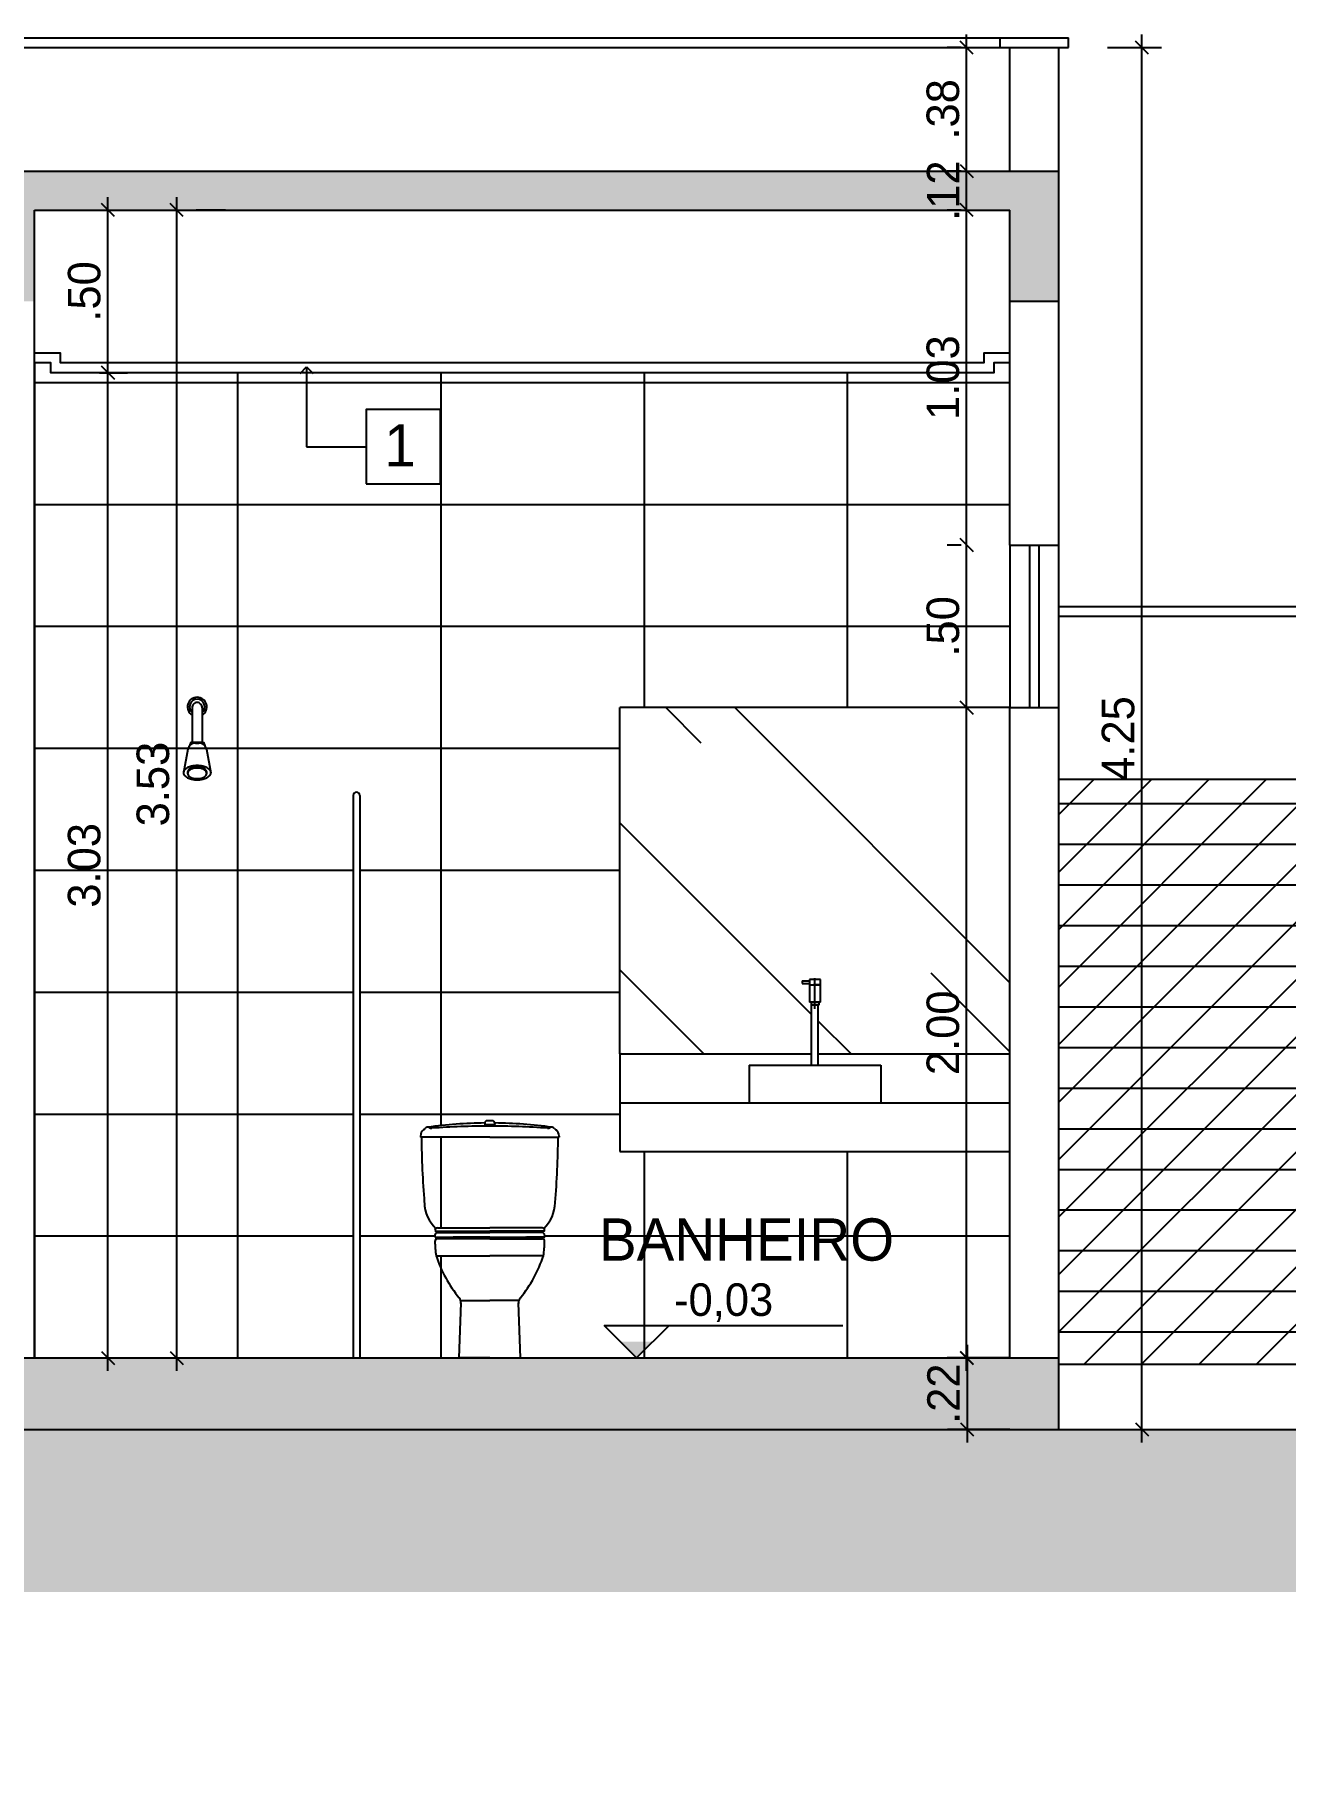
# Model space of a CAD drawing. Header units: feet. Extents: x 1734 to 1931, y 883 to 1088.
# Drawn here: x 1853.73 to 1857.58, y 990.29 to 995.61 of the extents above; entities that cross this region are included whole.
import ezdxf

# ---------------------------------------------------------------- set-up
doc = ezdxf.new("R2010")
doc.units = ezdxf.units.FT
doc.header["$LTSCALE"] = 0.3
doc.header["$MEASUREMENT"] = 0
doc.header["$PDMODE"] = 32
doc.header["$PDSIZE"] = 0.1
doc.layers.get('0').update_dxf_attribs({"linetype": 'CONTINUOUS'})
doc.layers.get('Defpoints').update_dxf_attribs({"linetype": 'CONTINUOUS'})
for name, color, linetype in [('01', 1, 'CONTINUOUS'), ('1', 1, 'CONTINUOUS'), ('2', 44, 'CONTINUOUS'), ('3', 3, 'CONTINUOUS'), ('5', 5, 'CONTINUOUS'), ('Cotas', 1, 'CONTINUOUS'), ('fino', 8, 'CONTINUOUS'), ('Texto', 44, 'CONTINUOUS')]:
    doc.layers.add(name, color=color, linetype=linetype)
doc.styles.add('ROMANS', font='romans')
doc.styles.add('style1', font='GOTHIC.TTF')
doc.dimstyles.new('ESC-50', dxfattribs={"dimtxt": 0.1, "dimasz": 0.04, "dimexe": 0.06, "dimexo": 0.15, "dimgap": 0.02, "dimtad": 1, "dimzin": 4, "dimdsep": 46, "dimtxsty": 'style1', "dimblk": 'OBLIQUE', "dimcen": 0.01, "dimdle": 0.04, "dimclrd": 14, "dimclre": 14, "dimclrt": 2, "dimazin": 0, "dimtfac": 1, "dimtix": 1, "dimtmove": 2, "dimatfit": 0, "dimldrblk": 'OPEN90', "dimfxl": 1, "dimtolj": 1, "dimtzin": 4, "dimlwd": -1, "dimlwe": -1, "dimarcsym": 0})

# ---------------------------------------------------------------- blocks, each defined once
blk = doc.blocks.new('_Oblique')
at = {"color": 0, "linetype": 'ByBlock', "lineweight": -2}
blk.add_line((-0.5, -0.5), (0.5, 0.5), dxfattribs=at)
blk = doc.blocks.new('*D517')
at = {"layer": 'Cotas', "color": 14, "linetype": 'Continuous', "transparency": 16777216}
for p, q in [((1853.9588, 991.5032), (1853.9588, 994.6132)), ((1853.9333, 994.5732), (1854.0188, 994.5732)), ((1853.8833, 991.5432), (1854.0188, 991.5432))]:
    blk.add_line(p, q, dxfattribs=at)
at = {"layer": 'Defpoints', "color": 0, "linetype": 'Continuous', "transparency": 16777216}
for p in [(1853.7833, 994.5732), (1853.9588, 994.5732), (1853.7333, 991.5432)]:
    blk.add_point(p, dxfattribs=at)
at = {"layer": 'Cotas', "color": 14, "linetype": 'Continuous', "transparency": 16777216, "xscale": 0.04, "yscale": 0.04, "zscale": 0.04}
for p, rotation in [((1853.9588, 994.5732), 90), ((1853.9588, 991.5432), 270)]:
    blk.add_blockref('_Oblique', p, dxfattribs=dict(at, rotation=rotation))
at = {"layer": 'Cotas', "color": 2, "linetype": 'Continuous', "transparency": 16777216, "insert": (1853.8863, 993.0582), "char_height": 0.1, "attachment_point": 5, "rotation": 90, "style": 'style1'}
blk.add_mtext('\\A1;3.03', dxfattribs=at)
blk = doc.blocks.new('_Open90')
at = {"color": 0, "linetype": 'ByBlock', "lineweight": -2}
for p, q in [((0, 0), (-1, 0)), ((-0.5, 0.5), (0, 0)), ((0, 0), (-0.5, -0.5))]:
    blk.add_line(p, q, dxfattribs=at)
blk = doc.blocks.new('*D518')
at = {"layer": 'Cotas', "color": 14, "linetype": 'Continuous', "transparency": 16777216}
for p, q in [((1853.9588, 994.5332), (1853.9588, 995.1132)), ((1853.8917, 995.0732), (1853.8988, 995.0732)), ((1853.9333, 994.5732), (1854.0188, 994.5732))]:
    blk.add_line(p, q, dxfattribs=at)
at = {"layer": 'Defpoints', "color": 0, "linetype": 'Continuous', "transparency": 16777216}
for p in [(1853.9588, 995.0732), (1854.0417, 995.0732), (1853.7833, 994.5732)]:
    blk.add_point(p, dxfattribs=at)
at = {"layer": 'Cotas', "color": 14, "linetype": 'Continuous', "transparency": 16777216, "xscale": 0.04, "yscale": 0.04, "zscale": 0.04}
for p, rotation in [((1853.9588, 995.0732), 90), ((1853.9588, 994.5732), 270)]:
    blk.add_blockref('_Oblique', p, dxfattribs=dict(at, rotation=rotation))
at = {"layer": 'Cotas', "color": 2, "linetype": 'Continuous', "transparency": 16777216, "insert": (1853.8863, 994.8232), "char_height": 0.1, "attachment_point": 5, "rotation": 90, "style": 'style1'}
blk.add_mtext('\\A1;.50', dxfattribs=at)
blk = doc.blocks.new('*D519')
at = {"layer": 'Cotas', "color": 14, "linetype": 'Continuous', "transparency": 16777216}
for p, q in [((1854.1703, 991.5032), (1854.1703, 995.1132)), ((1854.3203, 995.0732), (1854.2303, 995.0732)), ((1854.1917, 991.5432), (1854.2303, 991.5432))]:
    blk.add_line(p, q, dxfattribs=at)
at = {"layer": 'Defpoints', "color": 0, "linetype": 'Continuous', "transparency": 16777216}
for p in [(1854.1703, 995.0732), (1854.1703, 995.0732), (1854.0417, 991.5432)]:
    blk.add_point(p, dxfattribs=at)
at = {"layer": 'Cotas', "color": 14, "linetype": 'Continuous', "transparency": 16777216, "xscale": 0.04, "yscale": 0.04, "zscale": 0.04}
for p, rotation in [((1854.1703, 995.0732), 90), ((1854.1703, 991.5432), 270)]:
    blk.add_blockref('_Oblique', p, dxfattribs=dict(at, rotation=rotation))
at = {"layer": 'Cotas', "color": 2, "linetype": 'Continuous', "transparency": 16777216, "insert": (1854.0977, 993.3082), "char_height": 0.1, "attachment_point": 5, "rotation": 90, "style": 'style1'}
blk.add_mtext('\\A1;3.53', dxfattribs=at)
blk = doc.blocks.new('*D520')
at = {"layer": 'Cotas', "color": 14, "linetype": 'Continuous', "transparency": 16777216}
for p, q in [((1856.5999, 991.5032), (1856.5999, 993.5832)), ((1856.5833, 993.5432), (1856.5399, 993.5432)), ((1856.5833, 991.5432), (1856.5399, 991.5432))]:
    blk.add_line(p, q, dxfattribs=at)
at = {"layer": 'Defpoints', "color": 0, "linetype": 'Continuous', "transparency": 16777216}
for p in [(1856.5999, 993.5432), (1856.7333, 993.5432), (1856.7333, 991.5432)]:
    blk.add_point(p, dxfattribs=at)
at = {"layer": 'Cotas', "color": 14, "linetype": 'Continuous', "transparency": 16777216, "xscale": 0.04, "yscale": 0.04, "zscale": 0.04}
for p, rotation in [((1856.5999, 993.5432), 90), ((1856.5999, 991.5432), 270)]:
    blk.add_blockref('_Oblique', p, dxfattribs=dict(at, rotation=rotation))
at = {"layer": 'Cotas', "color": 2, "linetype": 'Continuous', "transparency": 16777216, "insert": (1856.5274, 992.5432), "char_height": 0.1, "attachment_point": 5, "rotation": 90, "style": 'style1'}
blk.add_mtext('\\A1;2.00', dxfattribs=at)
blk = doc.blocks.new('*D521')
at = {"layer": 'Cotas', "color": 14, "linetype": 'Continuous', "transparency": 16777216}
for p, q in [((1856.5833, 994.0432), (1856.5399, 994.0432)), ((1856.5999, 993.5032), (1856.5999, 994.0832)), ((1856.5833, 993.5432), (1856.5399, 993.5432))]:
    blk.add_line(p, q, dxfattribs=at)
at = {"layer": 'Defpoints', "color": 0, "linetype": 'Continuous', "transparency": 16777216}
for p in [(1856.5999, 994.0432), (1856.7333, 994.0432), (1856.7333, 993.5432)]:
    blk.add_point(p, dxfattribs=at)
at = {"layer": 'Cotas', "color": 14, "linetype": 'Continuous', "transparency": 16777216, "xscale": 0.04, "yscale": 0.04, "zscale": 0.04}
for p, rotation in [((1856.5999, 994.0432), 90), ((1856.5999, 993.5432), 270)]:
    blk.add_blockref('_Oblique', p, dxfattribs=dict(at, rotation=rotation))
at = {"layer": 'Cotas', "color": 2, "linetype": 'Continuous', "transparency": 16777216, "insert": (1856.5274, 993.7932), "char_height": 0.1, "attachment_point": 5, "rotation": 90, "style": 'style1'}
blk.add_mtext('\\A1;.50', dxfattribs=at)
blk = doc.blocks.new('*D522')
at = {"layer": 'Cotas', "color": 14, "linetype": 'Continuous', "transparency": 16777216}
for p, q in [((1856.5999, 994.0032), (1856.5999, 995.1132)), ((1856.5833, 995.0732), (1856.5399, 995.0732)), ((1856.5833, 994.0432), (1856.5399, 994.0432))]:
    blk.add_line(p, q, dxfattribs=at)
at = {"layer": 'Defpoints', "color": 0, "linetype": 'Continuous', "transparency": 16777216}
for p in [(1856.5999, 995.0732), (1856.7333, 995.0732), (1856.7333, 994.0432)]:
    blk.add_point(p, dxfattribs=at)
at = {"layer": 'Cotas', "color": 14, "linetype": 'Continuous', "transparency": 16777216, "xscale": 0.04, "yscale": 0.04, "zscale": 0.04}
for p, rotation in [((1856.5999, 995.0732), 90), ((1856.5999, 994.0432), 270)]:
    blk.add_blockref('_Oblique', p, dxfattribs=dict(at, rotation=rotation))
at = {"layer": 'Cotas', "color": 2, "linetype": 'Continuous', "transparency": 16777216, "insert": (1856.5274, 994.5582), "char_height": 0.1, "attachment_point": 5, "rotation": 90, "style": 'style1'}
blk.add_mtext('\\A1;1.03', dxfattribs=at)
blk = doc.blocks.new('*D523')
at = {"layer": 'Cotas', "color": 14, "linetype": 'Continuous', "transparency": 16777216}
for p, q in [((1856.5833, 995.1932), (1856.5399, 995.1932)), ((1856.5999, 995.0732), (1856.5999, 995.1932)), ((1856.5833, 995.0732), (1856.5399, 995.0732))]:
    blk.add_line(p, q, dxfattribs=at)
at = {"layer": 'Defpoints', "color": 0, "linetype": 'Continuous', "transparency": 16777216}
for p in [(1856.5999, 995.1932), (1856.7333, 995.1932), (1856.7333, 995.0732)]:
    blk.add_point(p, dxfattribs=at)
at = {"layer": 'Cotas', "color": 2, "linetype": 'Continuous', "transparency": 16777216, "insert": (1856.5277, 995.1332), "char_height": 0.1, "attachment_point": 5, "rotation": 90, "style": 'style1'}
blk.add_mtext('\\A1;.12', dxfattribs=at)
blk = doc.blocks.new('*D524')
at = {"layer": 'Cotas', "color": 14, "linetype": 'Continuous', "transparency": 16777216}
for p, q in [((1856.5999, 995.1532), (1856.5999, 995.6132)), ((1856.5833, 995.5732), (1856.5399, 995.5732)), ((1856.5833, 995.1932), (1856.5399, 995.1932))]:
    blk.add_line(p, q, dxfattribs=at)
at = {"layer": 'Defpoints', "color": 0, "linetype": 'Continuous', "transparency": 16777216}
for p in [(1856.5999, 995.5732), (1856.7333, 995.5732), (1856.7333, 995.1932)]:
    blk.add_point(p, dxfattribs=at)
at = {"layer": 'Cotas', "color": 14, "linetype": 'Continuous', "transparency": 16777216, "xscale": 0.04, "yscale": 0.04, "zscale": 0.04}
for p, rotation in [((1856.5999, 995.5732), 90), ((1856.5999, 995.1932), 270)]:
    blk.add_blockref('_Oblique', p, dxfattribs=dict(at, rotation=rotation))
at = {"layer": 'Cotas', "color": 2, "linetype": 'Continuous', "transparency": 16777216, "insert": (1856.5274, 995.3832), "char_height": 0.1, "attachment_point": 5, "rotation": 90, "style": 'style1'}
blk.add_mtext('\\A1;.38', dxfattribs=at)
blk = doc.blocks.new('*D525')
at = {"layer": 'Cotas', "color": 14, "linetype": 'Continuous', "transparency": 16777216}
for p, q in [((1856.7333, 991.5432), (1856.5411, 991.5432)), ((1856.6011, 991.5832), (1856.6011, 991.2832)), ((1856.7333, 991.3232), (1856.5411, 991.3232))]:
    blk.add_line(p, q, dxfattribs=at)
at = {"layer": 'Defpoints', "color": 0, "linetype": 'Continuous', "transparency": 16777216}
for p in [(1856.8833, 991.5432), (1856.6011, 991.3232), (1856.8833, 991.3232)]:
    blk.add_point(p, dxfattribs=at)
at = {"layer": 'Cotas', "color": 14, "linetype": 'Continuous', "transparency": 16777216, "xscale": 0.04, "yscale": 0.04, "zscale": 0.04}
for p, rotation in [((1856.6011, 991.5432), 90), ((1856.6011, 991.3232), 270)]:
    blk.add_blockref('_Oblique', p, dxfattribs=dict(at, rotation=rotation))
at = {"layer": 'Cotas', "color": 2, "linetype": 'Continuous', "transparency": 16777216, "insert": (1856.5289, 991.4332), "char_height": 0.1, "attachment_point": 5, "rotation": 90, "style": 'style1'}
blk.add_mtext('\\A1;.22', dxfattribs=at)
blk = doc.blocks.new('Niv_cr')
for p, q in [((0, 0), (-0.1, 0.1)), ((-0.1, 0.1), (0.6348, 0.1)), ((0, 0), (0.1, 0.1))]:
    blk.add_line(p, q)
blk.add_solid([(-0.05, 0.05), (0.05, 0.05), (0, 0)])
at = {"color": 2, "style": 'ROMANS'}
blk.add_attdef('NIVEL', (0.1153, 0.1293), '', height=0.1, dxfattribs=at)
blk = doc.blocks.new('*D535')
at = {"layer": 'Cotas', "color": 14, "linetype": 'Continuous', "transparency": 16777216}
for p, q in [((1857.139, 991.2832), (1857.139, 995.6132)), ((1857.0333, 995.5732), (1857.199, 995.5732)), ((1857.0333, 991.3232), (1857.199, 991.3232))]:
    blk.add_line(p, q, dxfattribs=at)
at = {"layer": 'Defpoints', "color": 0, "linetype": 'Continuous', "transparency": 16777216}
for p in [(1856.8833, 995.5732), (1857.139, 995.5732), (1856.8833, 991.3232)]:
    blk.add_point(p, dxfattribs=at)
at = {"layer": 'Cotas', "color": 14, "linetype": 'Continuous', "transparency": 16777216, "xscale": 0.04, "yscale": 0.04, "zscale": 0.04}
for p, rotation in [((1857.139, 995.5732), 90), ((1857.139, 991.3232), 270)]:
    blk.add_blockref('_Oblique', p, dxfattribs=dict(at, rotation=rotation))
at = {"layer": 'Cotas', "color": 2, "linetype": 'Continuous', "transparency": 16777216, "insert": (1857.0664, 993.4482), "char_height": 0.1, "attachment_point": 5, "rotation": 90, "style": 'style1'}
blk.add_mtext('\\A1;4.25', dxfattribs=at)

msp = doc.modelspace()

# ---------------------------------------------------------------- hatches: boundary and pattern name
at = {"layer": '1'}
h = msp.add_hatch(dxfattribs=at)
h.set_pattern_fill('EARTH,_I', color=256, angle=315, style=2)
h.set_pattern_definition([(315, (1811.6333, 990.29315), (0.3535534, -8e-17), [0.25, -0.25]), (315, (1811.6996, 990.35944), (0.3535534, -8e-17), [0.25, -0.25]), (315, (1811.7659, 990.42573), (0.3535534, -8e-17), [0.25, -0.25]), (45, (1811.81008, 990.42573), (1e-16, 0.3535534), [0.25, -0.25]), (45, (1811.87638, 990.35944), (1e-16, 0.3535534), [0.25, -0.25]), (45, (1811.94267, 990.29315), (1e-16, 0.3535534), [0.25, -0.25])])
h.paths.add_polyline_path([(1863.4333, 991.3232), (1845.5833, 991.3232), (1845.5833, 990.7932), (1837.3833, 990.7932), (1811.6333, 990.8074), (1811.6333, 990.2932), (1846.0833, 990.2932), (1846.0833, 990.8232), (1863.4333, 990.8232)])
at = {"layer": '5', "linetype": 'Continuous'}
h = msp.add_hatch(dxfattribs=at)
h.set_pattern_fill('AR-CONC,_I', color=256, scale=0.05, angle=315, style=2)
h.set_pattern_definition([(5, (1840.2833, 994.57315), (0.2314035, -0.275776), [0.0375, -0.4125]), (310, (1840.2833, 994.57315), (0.216884, 0.314996), [0.03, -0.33]), (55.4514, (1840.3026, 994.55017), (0.448288, 0.03922), [0.03187, -0.350571]), (1.1842, (1840.354, 994.64386), (0.318807, -0.435847), [0.05625, -0.61875]), (51.6356, (1840.3806, 994.60754), (0.674856, 0.01395), [0.047805, -0.525857]), (306.1842, (1840.354, 994.64386), (0.674856, 0.01395), [0.045, -0.495]), (336, (1840.3717, 994.59083), (0.068691, -0.353386), [0.0375, -0.4125]), (281, (1840.3717, 994.59083), (0.342404, 0.170354), [0.03, -0.33]), (26.4514, (1840.37742, 994.56138), (0.411095, -0.183032), [0.03187, -0.350571]), (352.5, (1840.28331, 994.57315), (0.1219949, 0.1133966), [0, -0.326, 0, -0.335, 0, -0.33125]), (322.5, (1840.2833, 994.57315), (0.2324547, 0.0464365), [0, -0.191, 0, -0.3185, 0, -0.12625]), (282.5, (1840.20447, 994.652), (0.1807604, -0.1967091), [0, -0.125, 0, -0.39, 0, -0.5175]), (272.5, (1840.1691, 994.68735), (0.24158, -0.170795), [0, -0.1625, 0, -0.259, 0, -0.3675])])
h.paths.add_polyline_path([(1840.4333, 995.5732), (1840.2833, 995.5732), (1840.2833, 994.5732), (1840.4333, 994.5732)])
h.paths.add_polyline_path([(1841.6833, 995.0732), (1841.5333, 995.0732), (1841.5333, 994.5732), (1841.6833, 994.5732)])
h.paths.add_polyline_path([(1842.9333, 995.0732), (1842.7833, 995.0732), (1842.7833, 994.5732), (1842.9333, 994.5732)])
h.paths.add_polyline_path([(1844.1833, 995.0732), (1844.0333, 995.0732), (1844.0333, 994.5732), (1844.1833, 994.5732)])
h.paths.add_polyline_path([(1856.8833, 995.1932), (1845.4333, 995.1932), (1845.4333, 994.5732), (1845.5833, 994.5732), (1845.5833, 995.0732), (1851.5833, 995.0732), (1851.5833, 994.7923), (1851.7333, 994.7923), (1851.7333, 995.0732), (1853.5833, 995.0732), (1853.5833, 994.7932), (1853.7333, 994.7932), (1853.7333, 995.0732), (1856.7333, 995.0732), (1856.7333, 994.7932), (1856.8833, 994.7932)])
h.paths.add_polyline_path([(1845.9621, 995.0079), (1845.9621, 995.2508), (1845.7462, 995.2508), (1845.7462, 995.0079)], flags=9)
h.paths.add_polyline_path([(1856.6324, 995.0079), (1856.6324, 995.2508), (1856.4165, 995.2508), (1856.4165, 995.0079)], flags=9)
h = msp.add_hatch(dxfattribs=at)
h.set_pattern_fill('AR-CONC,_I', color=256, scale=0.05, angle=315, style=2)
h.set_pattern_definition([(5, (1837.3833, 990.79315), (0.2314035, -0.275776), [0.0375, -0.4125]), (310, (1837.3833, 990.79315), (0.216884, 0.314996), [0.03, -0.33]), (55.4514, (1837.4026, 990.77017), (0.4482876, 0.03922), [0.03187, -0.350571]), (1.1842, (1837.454, 990.86386), (0.318807, -0.435847), [0.05625, -0.61875]), (51.6356, (1837.4806, 990.82754), (0.674856, 0.01395), [0.047805, -0.525857]), (306.1842, (1837.454, 990.86386), (0.674856, 0.01395), [0.045, -0.495]), (336, (1837.4717, 990.81083), (0.0686912, -0.353386), [0.0375, -0.4125]), (281, (1837.4717, 990.81083), (0.342404, 0.170354), [0.03, -0.33]), (26.4514, (1837.47742, 990.78138), (0.411095, -0.183032), [0.03187, -0.350571]), (352.5, (1837.38331, 990.79315), (0.1219949, 0.1133966), [0, -0.326, 0, -0.335, 0, -0.33125]), (322.5, (1837.3833, 990.79315), (0.2324547, 0.0464365), [0, -0.191, 0, -0.3185, 0, -0.12625]), (282.5, (1837.30447, 990.872), (0.1807604, -0.1967091), [0, -0.125, 0, -0.39, 0, -0.5175]), (272.5, (1837.2691, 990.90735), (0.24158, -0.170795), [0, -0.1625, 0, -0.259, 0, -0.3675])])
h.paths.add_polyline_path([(1856.8833, 991.3232), (1856.8833, 991.5432), (1851.7333, 991.5432), (1851.7333, 991.5732), (1845.4333, 991.5732), (1845.4333, 990.9432), (1837.5333, 990.9432), (1837.5333, 991.5432), (1837.3833, 991.5432), (1837.3833, 990.7932), (1845.5833, 990.7932), (1845.5833, 991.3232)])
at = {"layer": 'Cotas'}
h = msp.add_hatch(dxfattribs=at)
h.set_pattern_fill('AR-RROOF,_O', color=256, angle=315)
h.set_pattern_definition([(315, (1855.5333, 992.4782), (2.26274, -0.8485), [15, -2, 5, -1]), (315, (1856.8273, 991.8913), (0.23335, 1.6476), [3, -0.33, 6, -0.75]), (315, (1856.4879, 992.72564), (4.1507, -3.2032), [8, -1.4, 4, -1])])
h.paths.add_polyline_path([(1856.7333, 993.5432), (1855.5333, 993.5432), (1855.5333, 992.4782), (1856.123, 992.4782), (1856.123, 992.6281), (1856.1213, 992.6281), (1856.1213, 992.6365), (1856.1454, 992.6365), (1856.1454, 992.6281), (1856.1436, 992.6281), (1856.1436, 992.4782), (1856.7333, 992.4782)])
h.paths.add_polyline_path([(1856.1503, 992.6901), (1856.1288, 992.6901), (1856.1163, 992.6901), (1856.1163, 992.6371), (1856.1445, 992.6371), (1856.1503, 992.6371), (1856.1503, 992.6475)], flags=16)
h.paths.add_polyline_path([(1856.0938, 992.7031), (1856.1163, 992.7031), (1856.1163, 992.7071), (1856.1503, 992.7071), (1856.1503, 992.6911), (1856.1288, 992.6911), (1856.1163, 992.6911), (1856.1163, 992.6952), (1856.0938, 992.6952)], flags=16)
at = {"layer": 'Cotas', "linetype": 'Continuous'}
h = msp.add_hatch(dxfattribs=at)
h.set_pattern_fill('ANSI31,_I', color=256, angle=315, style=2)
h.set_pattern_definition([(0, (1856.88331, 991.62315), (3e-17, 0.125), [])])
h.paths.add_polyline_path([(1856.8833, 993.3232), (1859.6307, 993.3232), (1859.6307, 991.5232), (1856.8833, 991.5232)])
h.paths.add_polyline_path([(1859.7253, 993.3232), (1860.4907, 993.3232), (1860.4907, 991.5232), (1859.7253, 991.5232)])
h = msp.add_hatch(dxfattribs=at)
h.set_pattern_fill('ANSI31,_I', color=256, style=2)
h.set_pattern_definition([(45, (1856.88331, 991.62315), (-0.0883883, 0.0883883), [])])
h.paths.add_polyline_path([(1856.8833, 993.3232), (1859.6307, 993.3232), (1859.6307, 991.5232), (1856.8833, 991.5232)])
h.paths.add_polyline_path([(1859.7253, 993.3232), (1860.4907, 993.3232), (1860.4907, 991.5232), (1859.7253, 991.5232)])
at = {"layer": 'fino', "linetype": 'Continuous'}
h = msp.add_hatch(dxfattribs=at)
h.set_pattern_fill('LINE,_O', color=256, scale=3)
h.set_pattern_definition([(0, (1853.7333, 991.54315), (0, 0.375), [])])
h.paths.add_polyline_path([(1856.7333, 994.0432), (1856.7333, 994.6032), (1856.6833, 994.6032), (1856.6833, 994.5732), (1853.7833, 994.5732), (1853.7833, 994.6032), (1853.7333, 994.6032), (1853.7333, 991.5432), (1854.7133, 991.5432), (1854.7133, 993.2732, -1), (1854.7333, 993.2732), (1854.7333, 991.5432), (1855.0388, 991.5432), (1855.0448, 991.7128, 0.078337), (1855.0436, 991.7202), (1855.1333, 991.7202), (1855.223, 991.7202, 0.095923), (1855.2219, 991.7111), (1855.2278, 991.5432), (1856.7333, 991.5432), (1856.7333, 992.1782), (1855.5333, 992.1782), (1855.5333, 992.4782), (1855.5333, 993.5432), (1856.7333, 993.5432)])
h.paths.add_polyline_path([(1854.2757, 993.3432), (1854.2748, 993.3477, 0.073111), (1854.273, 993.3507, 0.105028), (1854.2633, 993.3588, 0.066906), (1854.2504, 993.3634, 0.053051), (1854.2333, 993.3652, 0.053051), (1854.2162, 993.3634, 0.066906), (1854.2034, 993.3588, 0.105028), (1854.1936, 993.3507, 0.073111), (1854.1918, 993.3477), (1854.1909, 993.3432, 0.168993), (1854.1936, 993.3357, 0.105028), (1854.2034, 993.3277, 0.066906), (1854.2162, 993.323, 0.053051), (1854.2333, 993.3212, 0.053051), (1854.2504, 993.323, 0.066906), (1854.2633, 993.3277, 0.105028), (1854.273, 993.3357, 0.168993)], flags=16)
h.paths.add_polyline_path([(1854.249, 993.5201), (1854.249, 993.4374), (1854.253, 993.4374), (1854.2569, 993.4258, 0.223309), (1854.2388, 993.4344), (1854.2279, 993.4344, 0.223309), (1854.2097, 993.4258), (1854.2136, 993.4374), (1854.2176, 993.4374), (1854.2176, 993.5201, -3.507182)], flags=16)
h.paths.add_polyline_path([(1854.2609, 993.3504, -0.212326), (1854.2626, 993.3429, -0.212326), (1854.2609, 993.3355, -0.106075), (1854.2541, 993.3296, -0.070058), (1854.2452, 993.3262, -0.056302), (1854.2333, 993.3248, -0.056302), (1854.2214, 993.3262, -0.070058), (1854.2125, 993.3296, -0.106075), (1854.2057, 993.3355, -0.212326), (1854.204, 993.3429, -0.212326), (1854.2057, 993.3504, -0.106075), (1854.2125, 993.3562, -0.070058), (1854.2214, 993.3597, -0.056302), (1854.2333, 993.361, -0.056302), (1854.2452, 993.3597, -0.070058), (1854.2541, 993.3562, -0.106075)], flags=0)
h.paths.add_polyline_path([(1854.9559, 992.2497, -0.017665), (1855.1208, 992.2564, -1.005138), (1855.1206, 992.2603, -0.44716), (1855.1179, 992.2626), (1855.1179, 992.266, 0.030834), (1854.9451, 992.2534, 0.206852)], flags=16)
h.paths.add_polyline_path([(1855.3018, 991.9335), (1855.2887, 991.9335), (1855.2887, 991.9287), (1855.2943, 991.9287, -0.414214), (1855.302, 991.921), (1855.302, 991.9142), (1855.2887, 991.9142), (1855.2887, 991.9094), (1855.2943, 991.9094, -0.417297), (1855.302, 991.9016, -0.038447), (1855.2981, 991.8574), (1855.1333, 991.8574), (1854.9685, 991.8574, -0.038447), (1854.9646, 991.9016, -0.417297), (1854.9723, 991.9094), (1854.9779, 991.9094), (1854.9779, 991.9142), (1854.9646, 991.9142), (1854.9646, 991.921, -0.414214), (1854.9723, 991.9287), (1854.9779, 991.9287), (1854.9779, 991.9335), (1854.9649, 991.9335, -0.490314), (1854.9723, 991.9432), (1855.1333, 991.9432), (1855.2943, 991.9432, -0.490314)], flags=16)
h.paths.add_polyline_path([(1855.3461, 992.2227, 0.260174), (1855.3372, 992.2444, -0.035734), (1855.3312, 992.25, 0.352502), (1855.3192, 992.2517, -0.155099), (1855.3107, 992.2497, 0.017665), (1855.1458, 992.2564, 1.005138), (1855.1461, 992.2603, 0.44716), (1855.1487, 992.2626), (1855.1487, 992.266, -0.031306), (1855.3242, 992.253, -0.206835), (1855.3312, 992.25, 0.035734), (1855.3372, 992.2444, -0.228306), (1855.3463, 992.2256), (1855.3463, 992.2227)], flags=16)
h = msp.add_hatch(dxfattribs=at)
h.set_pattern_fill('LINE,_O', color=256, scale=5, angle=270)
h.set_pattern_definition([(270, (1853.7333, 991.54315), (0.625, -1e-16), [])])
h.paths.add_polyline_path([(1856.7333, 994.0432), (1856.7333, 994.6032), (1856.6833, 994.6032), (1856.6833, 994.5732), (1853.7833, 994.5732), (1853.7833, 994.6032), (1853.7333, 994.6032), (1853.7333, 991.5432), (1854.7133, 991.5432), (1854.7133, 993.2732, -1), (1854.7333, 993.2732), (1854.7333, 991.5432), (1855.0388, 991.5432), (1855.0448, 991.7128, 0.078337), (1855.0436, 991.7202), (1855.1333, 991.7202), (1855.223, 991.7202, 0.095923), (1855.2219, 991.7111), (1855.2278, 991.5432), (1856.7333, 991.5432), (1856.7333, 992.1782), (1855.5333, 992.1782), (1855.5333, 992.4782), (1855.5333, 993.5432), (1856.7333, 993.5432)])
h.paths.add_polyline_path([(1854.2757, 993.3432), (1854.2748, 993.3477, 0.073111), (1854.273, 993.3507, 0.105028), (1854.2633, 993.3588, 0.066906), (1854.2504, 993.3634, 0.053051), (1854.2333, 993.3652, 0.053051), (1854.2162, 993.3634, 0.066906), (1854.2034, 993.3588, 0.105028), (1854.1936, 993.3507, 0.073111), (1854.1918, 993.3477), (1854.1909, 993.3432, 0.168993), (1854.1936, 993.3357, 0.105028), (1854.2034, 993.3277, 0.066906), (1854.2162, 993.323, 0.053051), (1854.2333, 993.3212, 0.053051), (1854.2504, 993.323, 0.066906), (1854.2633, 993.3277, 0.105028), (1854.273, 993.3357, 0.168993)], flags=16)
h.paths.add_polyline_path([(1854.249, 993.5201), (1854.249, 993.4374), (1854.253, 993.4374), (1854.2569, 993.4258, 0.223309), (1854.2388, 993.4344), (1854.2279, 993.4344, 0.223309), (1854.2097, 993.4258), (1854.2136, 993.4374), (1854.2176, 993.4374), (1854.2176, 993.5201, -3.507182)], flags=16)
h.paths.add_polyline_path([(1854.2609, 993.3504, -0.212326), (1854.2626, 993.3429, -0.212326), (1854.2609, 993.3355, -0.106075), (1854.2541, 993.3296, -0.070058), (1854.2452, 993.3262, -0.056302), (1854.2333, 993.3248, -0.056302), (1854.2214, 993.3262, -0.070058), (1854.2125, 993.3296, -0.106075), (1854.2057, 993.3355, -0.212326), (1854.204, 993.3429, -0.212326), (1854.2057, 993.3504, -0.106075), (1854.2125, 993.3562, -0.070058), (1854.2214, 993.3597, -0.056302), (1854.2333, 993.361, -0.056302), (1854.2452, 993.3597, -0.070058), (1854.2541, 993.3562, -0.106075)], flags=0)
h.paths.add_polyline_path([(1855.3018, 991.9335), (1855.2887, 991.9335), (1855.2887, 991.9287), (1855.2943, 991.9287, -0.414214), (1855.302, 991.921), (1855.302, 991.9142), (1855.2887, 991.9142), (1855.2887, 991.9094), (1855.2943, 991.9094, -0.417297), (1855.302, 991.9016, -0.038447), (1855.2981, 991.8574), (1855.1333, 991.8574), (1854.9685, 991.8574, -0.038447), (1854.9646, 991.9016, -0.417297), (1854.9723, 991.9094), (1854.9779, 991.9094), (1854.9779, 991.9142), (1854.9646, 991.9142), (1854.9646, 991.921, -0.414214), (1854.9723, 991.9287), (1854.9779, 991.9287), (1854.9779, 991.9335), (1854.9649, 991.9335, -0.490314), (1854.9723, 991.9432), (1855.1333, 991.9432), (1855.2943, 991.9432, -0.490314)], flags=16)
h.paths.add_polyline_path([(1855.1179, 992.266, -0.380245), (1855.1256, 992.2728, -0.000499), (1855.1333, 992.2728, -0.000499), (1855.141, 992.2728, -0.380245), (1855.1487, 992.266, -0.031315), (1855.3242, 992.253, -0.206835), (1855.3312, 992.25, 0.035734), (1855.3372, 992.2444, -0.228306), (1855.3463, 992.2256), (1855.3463, 992.2227), (1855.1333, 992.2227), (1854.9203, 992.2227), (1854.9203, 992.2256, -0.228306), (1854.9294, 992.2444, 0.035734), (1854.9354, 992.25, -0.170503), (1854.9412, 992.2529, -0.03155)], flags=16)
h.paths.add_polyline_path([(1855.1208, 992.2564, -1), (1855.1208, 992.2602, -0.000812), (1855.1333, 992.2603, -0.000999), (1855.1487, 992.2602), (1855.1487, 992.2626, -0.236068), (1855.1478, 992.2607), (1855.1478, 992.2564, 0.001548), (1855.1333, 992.2564, 0.00134)], flags=0)

# ---------------------------------------------------------------- linework, layer by layer
at = {"layer": '01'}
for p, q in [((1854.2176, 993.5425), (1854.2176, 993.4374)), ((1854.249, 993.5425), (1854.249, 993.4374)), ((1854.2047, 993.4152), (1854.1909, 993.3432)), ((1854.2136, 993.4374), (1854.2097, 993.4258)), ((1854.2136, 993.4374), (1854.253, 993.4374)), ((1854.2279, 993.4344), (1854.2388, 993.4344)), ((1854.253, 993.4374), (1854.2569, 993.4258)), ((1854.2619, 993.4152), (1854.2757, 993.3432))]:
    msp.add_line(p, q, dxfattribs=at)
for points in [[(1854.249, 993.5425, 0.094999), (1854.2478, 993.5488, 0.096975), (1854.2444, 993.5541, 0.099908), (1854.2393, 993.5576, 0.102086), (1854.2333, 993.5589, 0.102086), (1854.2273, 993.5576, 0.099908), (1854.2222, 993.5541, 0.096975), (1854.2188, 993.5488, 0.094999), (1854.2176, 993.5425, 0.094999)], [(1854.2626, 993.3429, 0.048424), (1854.2628, 993.3447, 0.162234), (1854.2609, 993.3504, 0.106075), (1854.2541, 993.3562, 0.070058), (1854.2452, 993.3597, 0.056302), (1854.2333, 993.361, 0.056302), (1854.2214, 993.3597, 0.070058), (1854.2125, 993.3562, 0.106075), (1854.2057, 993.3504, 0.162234), (1854.2038, 993.3447, 0.048424), (1854.204, 993.3429, 0.106075)]]:
    msp.add_lwpolyline(points, format="xyb", dxfattribs=at)
for points in [[(1854.2333, 993.3212, 0.053051), (1854.2504, 993.323, 0.066906), (1854.2633, 993.3277, 0.105028), (1854.273, 993.3357, 0.169853), (1854.2757, 993.3432, 0.169853), (1854.273, 993.3507, 0.105028), (1854.2633, 993.3588, 0.066906), (1854.2504, 993.3634, 0.053051), (1854.2333, 993.3652, 0.053051), (1854.2162, 993.3634, 0.066906), (1854.2034, 993.3588, 0.105028), (1854.1936, 993.3507, 0.169853), (1854.1909, 993.3432, 0.169853), (1854.1936, 993.3357, 0.105028), (1854.2034, 993.3277, 0.066906), (1854.2162, 993.323, 0.053051)], [(1854.2333, 993.3248, 0.056302), (1854.2452, 993.3262, 0.070058), (1854.2541, 993.3296, 0.106075), (1854.2609, 993.3355, 0.162234), (1854.2628, 993.3411, 0.162234), (1854.2609, 993.3467, 0.106075), (1854.2541, 993.3526, 0.070058), (1854.2452, 993.356, 0.056302), (1854.2333, 993.3574, 0.056302), (1854.2214, 993.356, 0.070058), (1854.2125, 993.3526, 0.106075), (1854.2057, 993.3467, 0.162234), (1854.2038, 993.3411, 0.162234), (1854.2057, 993.3355, 0.106075), (1854.2125, 993.3296, 0.070058), (1854.2214, 993.3262, 0.056302)]]:
    msp.add_lwpolyline(points, format="xyb", close=True, dxfattribs=at)
for centre, radius, start, end in [((1854.2333, 993.5454), 0.0298, 301.8288, 238.1712), ((1854.2333, 993.5454), 0.0235, 311.9421, 228.0579), ((1854.2279, 993.4108), 0.0236, 90, 169.1791), ((1854.2388, 993.4108), 0.0236, 10.8209, 90)]:
    msp.add_arc(centre, radius, start, end, dxfattribs=at)
at = {"layer": '1'}
for p, q in [((1845.6133, 995.6032), (1856.7033, 995.6032)), ((1845.6133, 995.5732), (1856.7033, 995.5732)), ((1856.7333, 994.0432), (1856.7333, 993.5432)), ((1856.8833, 993.5432), (1856.8833, 994.0432)), ((1863.2533, 993.8532), (1856.8833, 993.8532)), ((1863.2533, 993.8232), (1856.8833, 993.8232)), ((1856.7333, 993.5432), (1855.5333, 993.5432)), ((1855.5333, 992.4782), (1855.5333, 993.5432)), ((1856.8833, 993.3232), (1859.6307, 993.3232)), ((1855.5333, 992.4782), (1856.123, 992.4782)), ((1855.5333, 992.4782), (1855.5333, 992.1782)), ((1856.1436, 992.4782), (1856.7333, 992.4782)), ((1855.9308, 992.4432), (1856.3358, 992.4432)), ((1855.9308, 992.4432), (1855.9308, 992.3282)), ((1856.3358, 992.4432), (1856.3358, 992.3282)), ((1855.5333, 992.3282), (1856.7333, 992.3282)), ((1855.1179, 992.2651), (1855.1179, 992.2626)), ((1855.1188, 992.2583), (1855.1188, 992.2564)), ((1855.1478, 992.2583), (1855.1478, 992.2564)), ((1855.1487, 992.2651), (1855.1487, 992.2626)), ((1854.9203, 992.2256), (1854.9203, 992.2227)), ((1855.1333, 992.2227), (1854.9203, 992.2227)), ((1855.1333, 992.2227), (1855.3463, 992.2227)), ((1855.3463, 992.2256), (1855.3463, 992.2227)), ((1855.5333, 992.1782), (1856.7333, 992.1782)), ((1854.9646, 991.9209), (1854.9646, 991.9162)), ((1854.9665, 991.9335), (1855.1333, 991.9335)), ((1854.9665, 991.9142), (1855.0205, 991.9142)), ((1854.9723, 991.9432), (1855.1333, 991.9432)), ((1854.9723, 991.9287), (1855.1333, 991.9287)), ((1854.9779, 991.9286), (1854.9779, 991.9335)), ((1854.9779, 991.9094), (1854.9779, 991.9142)), ((1854.9875, 991.9287), (1854.9875, 991.9335)), ((1854.9875, 991.9094), (1854.9875, 991.9142)), ((1855.1333, 991.9142), (1855.0205, 991.9142)), ((1855.2943, 991.9432), (1855.1333, 991.9432)), ((1855.3001, 991.9335), (1855.1333, 991.9335)), ((1855.2943, 991.9287), (1855.1333, 991.9287)), ((1855.1333, 991.9142), (1855.2461, 991.9142)), ((1855.3001, 991.9142), (1855.2461, 991.9142)), ((1855.2791, 991.9287), (1855.2791, 991.9335)), ((1855.2791, 991.9094), (1855.2791, 991.9142)), ((1855.2887, 991.9286), (1855.2887, 991.9335)), ((1855.2887, 991.9094), (1855.2887, 991.9142)), ((1855.302, 991.9209), (1855.302, 991.9162)), ((1855.1333, 991.9094), (1854.9723, 991.9094)), ((1855.1333, 991.9094), (1855.2943, 991.9094)), ((1854.9685, 991.8574), (1855.1333, 991.8574)), ((1855.2981, 991.8574), (1855.1333, 991.8574)), ((1855.0388, 991.5432), (1855.0448, 991.7128)), ((1855.0436, 991.7202), (1855.1333, 991.7202)), ((1855.223, 991.7202), (1855.1333, 991.7202)), ((1855.2278, 991.5432), (1855.2218, 991.7128)), ((1855.1333, 991.5432), (1855.0388, 991.5432)), ((1855.1333, 991.5432), (1855.2278, 991.5432))]:
    msp.add_line(p, q, dxfattribs=at)
for points in [[(1856.0938, 992.7031), (1856.0938, 992.6952)], [(1856.0938, 992.7031), (1856.1163, 992.7031)], [(1856.0938, 992.6952), (1856.1163, 992.6952)], [(1856.1503, 992.7071), (1856.1163, 992.7071)], [(1856.1163, 992.7071), (1856.1163, 992.6952)], [(1856.1163, 992.6952), (1856.1163, 992.6911)], [(1856.1163, 992.6911), (1856.1291, 992.6911)], [(1856.1163, 992.6901), (1856.1163, 992.6371)], [(1856.1288, 992.6901), (1856.1163, 992.6901)], [(1856.1288, 992.6901), (1856.1288, 992.6911)], [(1856.1503, 992.6911), (1856.1288, 992.6911)], [(1856.1503, 992.6901), (1856.1288, 992.6901)], [(1856.1333, 992.6169), (1856.1333, 992.711)], [(1856.1378, 992.6901), (1856.1378, 992.6911)], [(1856.1503, 992.6911), (1856.1503, 992.7071)], [(1856.1503, 992.6475), (1856.1503, 992.6901)], [(1856.1445, 992.6371), (1856.1163, 992.6371)], [(1856.1221, 992.6365), (1856.1213, 992.6365)], [(1856.1213, 992.6365), (1856.1213, 992.6285)], [(1856.1223, 992.6281), (1856.1213, 992.6285)], [(1856.1221, 992.6371), (1856.1221, 992.6365)], [(1856.1454, 992.6365), (1856.1221, 992.6365)], [(1856.1443, 992.6281), (1856.1223, 992.6281)], [(1856.123, 992.4432), (1856.123, 992.6281)], [(1856.1436, 992.4432), (1856.1436, 992.6281)], [(1856.1454, 992.6285), (1856.1443, 992.6281)], [(1856.1503, 992.6371), (1856.1445, 992.6371)], [(1856.1445, 992.6371), (1856.1445, 992.6365)], [(1856.1454, 992.6365), (1856.1454, 992.6285)], [(1856.1503, 992.6371), (1856.1503, 992.6475)]]:
    msp.add_lwpolyline(points, dxfattribs=at)
for centre, radius, start, end in [((1854.9444, 992.2256), 0.0241, 128.5578, 180), ((1854.8933, 992.2896), 0.0578, 308.5578, 316.7438), ((1854.9425, 992.2434), 0.00964, 59.0732, 136.7438), ((1855.1333, 990.86), 1.406, 90.6264, 97.801), ((1854.9548, 992.2641), 0.0145, 239.0732, 271.8902), ((1855.1333, 989.9209), 2.3355, 90, 94.3705), ((1855.1256, 992.2651), 0.00771, 90.1143, 180), ((1855.1203, 992.2626), 0.00241, 180, 270.1931), ((1855.1208, 992.2583), 0.00193, 90.1861, 180), ((1855.1333, 988.401), 3.8593, 90, 90.1931), ((1855.1333, 988.401), 3.8718, 90, 90.1143), ((1855.1333, 988.401), 3.8718, 89.8857, 90), ((1855.1333, 988.401), 3.8593, 89.8069, 90), ((1855.1333, 989.9209), 2.3355, 85.6295, 90), ((1855.141, 992.2651), 0.00771, 0, 89.8857), ((1855.1458, 992.2583), 0.00193, 0, 89.8139), ((1855.1463, 992.2626), 0.00241, 269.8069, 0), ((1855.1333, 990.86), 1.406, 82.199, 89.3736), ((1855.3118, 992.2641), 0.0145, 268.1098, 300.9268), ((1855.3242, 992.2434), 0.00964, 43.2562, 120.9268), ((1855.3733, 992.2896), 0.0578, 223.2562, 231.4422), ((1855.3222, 992.2256), 0.0241, 0, 51.4422), ((1857.8146, 992.2486), 2.8916, 180.5131, 184.5181), ((1852.452, 992.2486), 2.8916, 355.4819, 359.4869), ((1855.0477, 992.0246), 0.1157, 181.9046, 226.0492), ((1855.219, 992.0246), 0.1157, 313.9508, 358.0954), ((1854.9723, 991.9354), 0.00771, 90, 180.6026), ((1854.9665, 991.9354), 0.00193, 180, 270), ((1854.9723, 991.921), 0.00771, 90, 180.6026), ((1854.9665, 991.9162), 0.00193, 180, 270), ((1855.0234, 991.9085), 0.00578, 90, 170.4059), ((1855.2432, 991.9085), 0.00578, 9.5941, 90), ((1855.2943, 991.9354), 0.00771, 359.3974, 90), ((1855.2943, 991.921), 0.00771, 359.3974, 90), ((1855.3001, 991.9354), 0.00193, 270, 0), ((1855.3001, 991.9162), 0.00193, 270, 0), ((1854.9723, 991.9017), 0.00771, 90, 180.6026), ((1855.2538, 991.9047), 0.2892, 180.6026, 189.2686), ((1855.2943, 991.9017), 0.00771, 359.3974, 90), ((1855.0129, 991.9047), 0.2892, 350.7314, 359.3974), ((1854.9722, 991.8587), 0.00386, 189.2686, 197.6418), ((1855.3359, 991.9744), 0.3855, 197.6418, 219.6959), ((1854.9307, 991.9744), 0.3855, 320.3041, 342.3582), ((1855.2944, 991.8587), 0.00386, 342.3582, 350.7314), ((1855.0207, 991.7128), 0.0241, 356, 39.8337), ((1855.246, 991.7128), 0.0241, 140.1663, 184)]:
    msp.add_arc(centre, radius, start, end, dxfattribs=at)
at = {"layer": '2'}
for p, q in [((1856.7933, 994.0432), (1856.7933, 993.5432)), ((1856.8233, 993.5432), (1856.8233, 994.0432)), ((1854.7133, 993.2732), (1854.7133, 991.5432)), ((1854.7333, 993.2732), (1854.7333, 991.5432))]:
    msp.add_line(p, q, dxfattribs=at)
msp.add_arc((1854.7233, 993.2732), 0.01, 360, 180, dxfattribs=at)
at = {"layer": '3'}
for points in [[(1856.7333, 994.6332), (1856.6533, 994.6332), (1856.6533, 994.6032), (1853.8133, 994.6032), (1853.8133, 994.6332), (1853.7333, 994.6332)], [(1856.7333, 994.6032), (1856.6833, 994.6032), (1856.6833, 994.5732), (1853.7833, 994.5732), (1853.7833, 994.6032), (1853.7333, 994.6032)]]:
    msp.add_lwpolyline(points, dxfattribs=at)
at = {"layer": '5', "linetype": 'Continuous'}
for p, q in [((1856.7033, 995.5732), (1856.7033, 995.6032)), ((1856.7033, 995.6032), (1856.9133, 995.6032)), ((1856.9133, 995.5732), (1856.9133, 995.6032)), ((1856.7033, 995.5732), (1856.9133, 995.5732)), ((1856.7333, 995.1932), (1856.7333, 995.5732)), ((1856.8833, 994.0432), (1856.8833, 995.5732)), ((1845.4333, 995.1932), (1856.8833, 995.1932)), ((1853.7333, 991.5432), (1853.7333, 995.0732)), ((1853.7333, 995.0732), (1856.7333, 995.0732)), ((1856.7333, 994.0432), (1856.7333, 995.0732)), ((1856.7333, 994.7932), (1856.8833, 994.7932)), ((1856.7333, 994.0432), (1856.8833, 994.0432)), ((1856.7333, 993.5432), (1856.8833, 993.5432)), ((1856.7333, 991.5432), (1856.7333, 993.5432)), ((1856.8833, 991.3232), (1856.8833, 993.5432)), ((1851.7333, 991.5432), (1856.8833, 991.5432)), ((1845.5833, 991.3232), (1863.4333, 991.3232))]:
    msp.add_line(p, q, dxfattribs=at)
at = {"layer": 'Cotas', "linetype": 'Continuous'}
msp.add_line((1859.5718, 991.5232), (1856.8833, 991.5232), dxfattribs=at)
at = {"layer": 'Texto'}
msp.add_lwpolyline([(1854.7536, 994.2312), (1854.9822, 994.2312), (1854.9822, 994.4599), (1854.7536, 994.4599)], close=True, dxfattribs=at)

# ---------------------------------------------------------------- block references
at = {"layer": 'Texto', "linetype": 'Continuous', "ltscale": 0.4}
ref = msp.add_blockref('Niv_cr', (1855.5849, 991.5432), dxfattribs=at)
ref.add_attrib('NIVEL', '-0,03', (1855.7002, 991.6725), dxfattribs={"layer": '0', "height": 0.1, "style": 'style1'})

# ---------------------------------------------------------------- texts
at = {"layer": 'Texto', "char_height": 0.13, "attachment_point": 1, "style": 'style1'}
for s, insert, width in [('\\pxqc;1', (1853.8543, 994.4149), 2.00603), ('\\pxqc;BANHEIRO', (1853.8029, 991.9724), 4.240201)]:
    msp.add_mtext(s, dxfattribs=dict(at, insert=insert, width=width))

# ---------------------------------------------------------------- dimensions: what is measured, and where the dimension line sits
at = {"layer": 'Cotas', "linetype": 'Continuous'}
for base, p1, p2, picture, middle in [((1856.5999, 995.5732), (1856.7333, 995.1932), (1856.7333, 995.5732), '*D524', (1856.5274, 995.3832)), ((1856.5999, 995.1932), (1856.7333, 995.0732), (1856.7333, 995.1932), '*D523', (1856.5277, 995.1332)), ((1853.9588, 995.0732), (1853.7833, 994.5732), (1854.0417, 995.0732), '*D518', (1853.8863, 994.8232)), ((1854.1703, 995.0732), (1854.0417, 991.5432), (1854.1703, 995.0732), '*D519', (1854.0977, 993.3082)), ((1856.5999, 995.0732), (1856.7333, 994.0432), (1856.7333, 995.0732), '*D522', (1856.5274, 994.5582)), ((1853.9588, 994.5732), (1853.7333, 991.5432), (1853.7833, 994.5732), '*D517', (1853.8863, 993.0582)), ((1856.5999, 994.0432), (1856.7333, 993.5432), (1856.7333, 994.0432), '*D521', (1856.5274, 993.7932)), ((1856.5999, 993.5432), (1856.7333, 991.5432), (1856.7333, 993.5432), '*D520', (1856.5274, 992.5432)), ((1856.6011, 991.3232), (1856.8833, 991.5432), (1856.8833, 991.3232), '*D525', (1856.5289, 991.4332))]:
    dim = msp.add_linear_dim(base=base, p1=p1, p2=p2, angle=90, dimstyle='ESC-50', dxfattribs=at)
    dim.commit()
    dim.dimension.update_dxf_attribs({"geometry": picture, "text_midpoint": middle})
dim = msp.add_linear_dim(base=(1857.139, 995.5732), p1=(1856.8833, 991.3232), p2=(1856.8833, 995.5732), angle=90, dimstyle='ESC-50', override={"dimfxl": 0.278871, "dimfxlon": 1, "dimarcsym": 1}, dxfattribs=at)
dim.commit()
dim.dimension.update_dxf_attribs({"geometry": '*D535', "text_midpoint": (1857.0664, 993.4482)})

# ---------------------------------------------------------------- leaders
msp.add_leader([(1854.5697, 994.5912), (1854.5697, 994.3456), (1854.7536, 994.3456)], dimstyle='ESC-50', dxfattribs=at)

doc.saveas('drawing.dxf')
